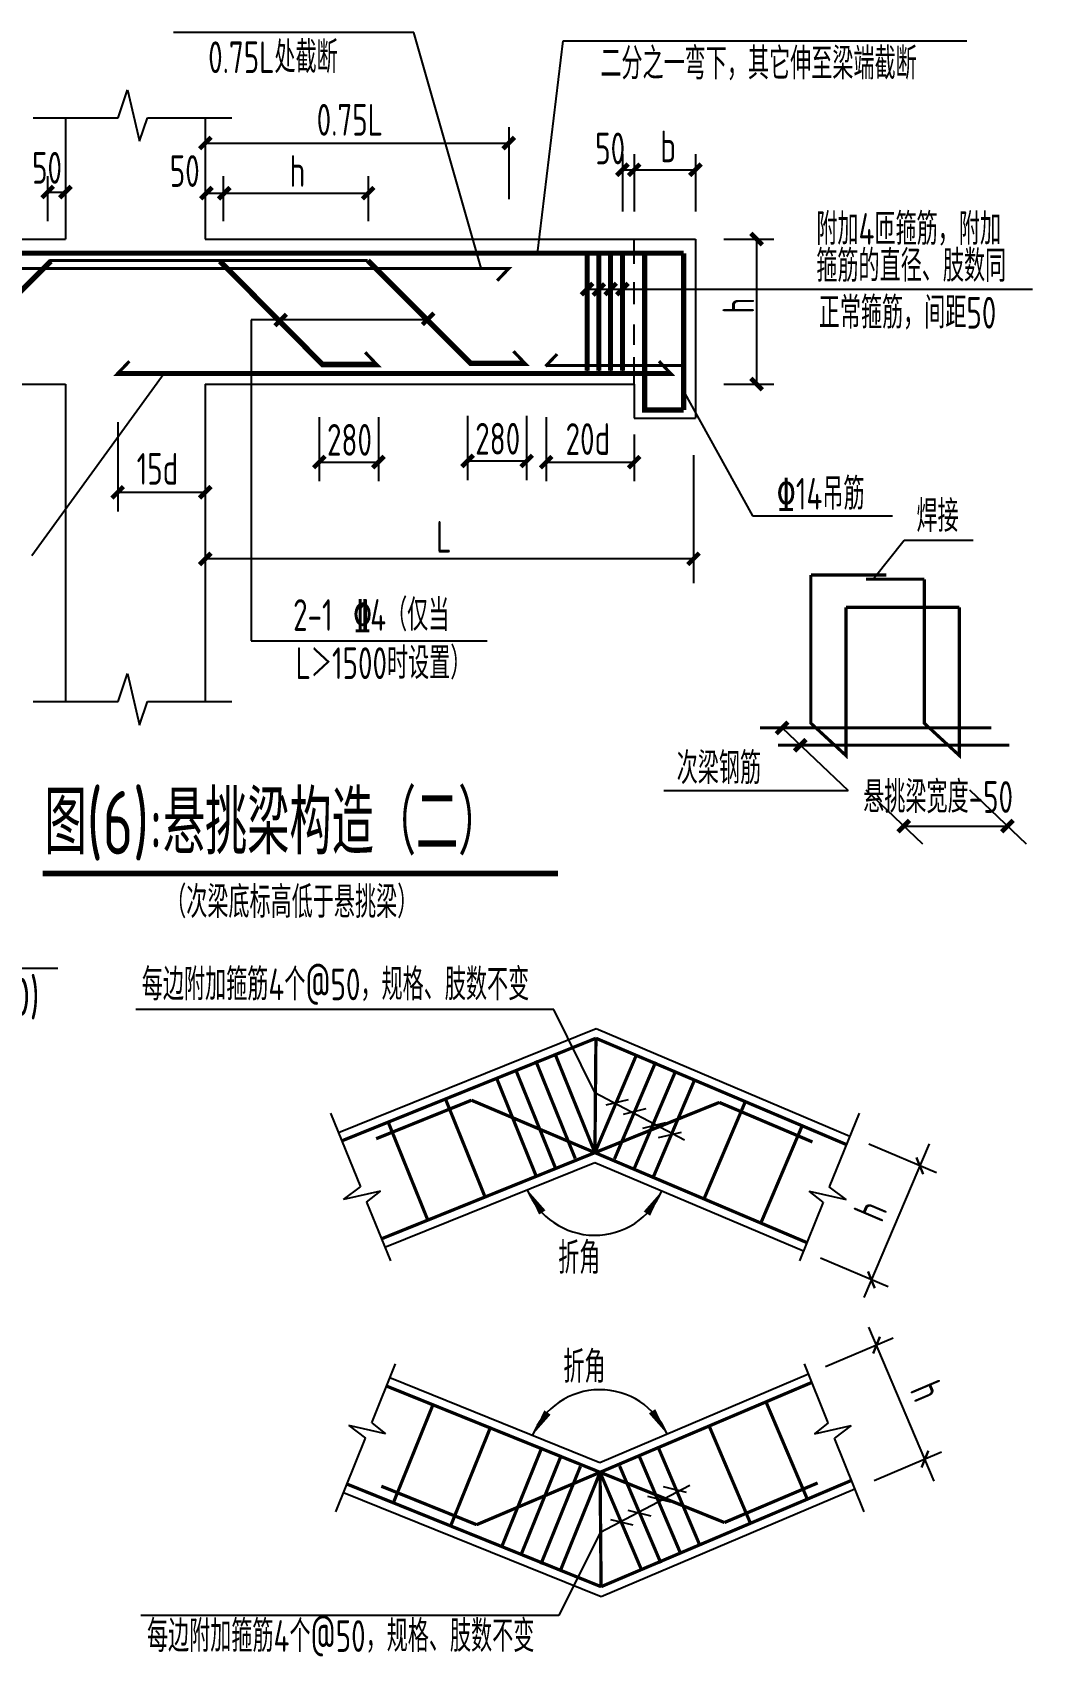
# Model space of a CAD drawing. Header units: millimetres. Extents: x 4533265 to 4958735, y 18976699 to 19555898.
# Drawn here: x 4858541 to 4869575, y 19445211 to 19463137 of the extents above; entities that cross this region are included whole.
import ezdxf

# ---------------------------------------------------------------- set-up
doc = ezdxf.new("R2010")
doc.units = ezdxf.units.MM
doc.header["$LTSCALE"] = 1000
doc.header["$MEASUREMENT"] = 0
doc.linetypes.add('HIDDEN', pattern=[0.375, 0.25, -0.125])
doc.linetypes.add('HIDDENX2', pattern=[19.049999999999997, 12.7, -6.35])
for name, color, linetype in [('NUM', 7, 'Continuous'), ('图形', 2, 'Continuous'), ('沉降观测-室内', 6, 'Continuous'), ('表格', 7, 'Continuous')]:
    doc.layers.add(name, color=color, linetype=linetype)
doc.styles.add('-宋体', font='', dxfattribs={"width": 0.8})
doc.styles.add('TSSD_REIN', font='tssdeng.shx', dxfattribs={"width": 0.7, "bigfont": 'tssdchn.shx'})
doc.styles.get('-宋体').set_extended_font_data('SimSun')
pattern_1 = [(49.99999999999999, (-69297.32293676469, 10383.48492816021), (320.6681783835276, -28.05483045438588), [33.53052903558634, -368.8358193914499]), (355, (-69297.32293676469, 10383.48492816021), (-62.03207493916041, 336.2853357249056), [26.82442322846914, -295.0686555131605]), (100.4513999999995, (-69270.6005894083, 10381.14702767064), (258.6363416122817, 308.2303011114158), [28.49656388705028, -313.4622125931741]), (46.18420000000002, (-69297.32293676469, 10472.89967225492), (477.1354262521579, -73.9992015453437), [50.29579355337889, -553.2537290871668]), (96.63559999999943, (-69257.56165529089, 10466.73304717662), (417.8631331584071, 435.5025007241445), [42.74484717179607, -470.1932437813726]), (351.1842, (-69297.32293676469, 10472.89967225492), (417.8627931968099, 435.502827099085), [40.23663484270372, -442.6029832697409]), (20.99999999999998, (-69252.61556471745, 10450.54598623107), (266.8614565680581, -180.000325383063), [33.53052903558634, -368.8358193914495]), (326.0000000000001, (-69252.61556471745, 10450.54598623107), (108.7798906906658, 324.195528541337), [26.82442322846909, -295.0686555131601]), (71.4514, (-69230.3771195449, 10435.54594490898), (375.6414565867782, 144.194909130602), [28.49656388705058, -313.4622125931782]), (37.49999999999998, (-69297.32293676469, 10383.48492816021), (5.436351757132591, 148.8280937554538), [0, -291.4920657493639, 0, -299.5393927179045, 0, -296.1863398143462]), (7.499999999999998, (-69297.32293676469, 10383.48492816021), (117.6114768477633, 176.3311114299574), [0, -170.7821612212531, 0, -284.7859599422467, 0, -112.8861144198074]), (327.5, (-69397.02037643082, 10383.48492816021), (238.6579826123524, -10.08369042111398), [0, -111.7684301186213, 0, -348.7175019700987, 0, -462.7213006910923]), (317.5, (-69441.72774847783, 10383.48492816021), (260.7272104571637, 44.75430688934183), [0, -145.2989591542076, 0, -231.5841872057832, 0, -328.5991845487466])]

# ---------------------------------------------------------------- blocks, each defined once
blk = doc.blocks.new('_ArchTick')
at = {"color": 0, "linetype": 'ByBlock', "const_width": 0.4}
blk.add_lwpolyline([(-0.5, -0.5), (0.5, 0.5)], dxfattribs=at)
blk = doc.blocks.new('A$C5D690571')
at = {"layer": '沉降观测-室内', "linetype": 'Continuous'}
h = blk.add_hatch(dxfattribs=at)
h.set_pattern_fill('AN33C', color=256, scale=240.7320033324152, style=0)
h.set_pattern_definition([(49.99999999999999, (-74270.63953924435, 15278.54948857974), (172.6674806680533, -15.10644716774624), [18.05490024993112, -198.6039027492422]), (355, (-74270.63953924435, 15278.54948857974), (-33.40188650570175, 181.0767192364876), [14.44392019994492, -158.8831221993941]), (100.4513999999995, (-74256.2505829758, 15277.29061908531), (139.2657224066133, 165.9701621369161), [15.3443036314886, -168.7873452424785]), (46.18420000000002, (-74270.63953924435, 15326.69588924618), (256.9190756742389, -39.84572390903119), [27.08235037489627, -297.9058541238592]), (96.63559999999943, (-74249.2296184504, 15323.37539881957), (225.0032255468346, 234.5013465437702), [23.01645616942868, -253.1809774207386]), (351.1842, (-74270.63953924435, 15326.69588924618), (225.00304249059, 234.5015222841227), [21.66588029991739, -238.3246832990912]), (20.99999999999998, (-74246.56633891072, 15314.65928907949), (143.6946304597236, -96.92325212934156), [18.05490024993109, -198.6039027492421]), (326.0000000000001, (-74246.56633891072, 15314.65928907949), (58.57378729497391, 174.5668230607199), [14.4439201999449, -158.8831221993938]), (71.4514, (-74234.59179151081, 15306.58234375203), (202.2684766236498, 77.6434126087857), [15.34430363148877, -168.7873452424806]), (37.49999999999998, (-74270.63953924435, 15278.54948857974), (2.927266330763697, 80.13820432985973), [0, -156.9572661727345, 0, -161.2904422327179, 0, -159.4849522077248]), (7.499999999999998, (-74270.63953924435, 15278.54948857974), (63.32925676418023, 94.94752153920783), [0, -91.95962527298245, 0, -153.3462861227483, 0, -60.78483084143475]), (327.5, (-74324.32277598744, 15278.54948857974), (128.5081444835743, -5.429679457522899), [0, -60.18300083310382, 0, -187.7709625992838, 0, -249.1576234490496]), (317.5, (-74348.39597632061, 15278.54948857974), (140.3915748615497, 24.09847294041484), [0, -78.23790108303488, 0, -124.6991777261911, 0, -176.9380224493251])])
h.paths.add_polyline_path([(2478.48324212851, 5048.589719773969), (2340.922097367235, 5048.589719773969), (2340.922097367235, 3928.540601658868), (2478.48324212851, 3928.540601658868)])
h.paths.add_polyline_path([(2478.48324212851, 3928.540601658868), (2340.922097367235, 3928.540601658868), (2340.922097367235, 3756.589170707273), (2478.48324212851, 3756.589170707273)])
h.paths.add_polyline_path([(2478.48324212851, 3756.589170707273), (2340.922097367235, 3756.589170707273), (2340.922097367235, 2636.540052592172), (2478.48324212851, 2636.540052592172)])
h = blk.add_hatch(dxfattribs=at)
h.set_pattern_fill('ANSI31', color=256, scale=619.0251514262102, style=0)
h.set_pattern_definition([(45, (-74270.63953924435, 15278.54948857974), (-54.71461028731284, 54.71461028731282), [])])
h.paths.add_polyline_path([(3166.288965934888, 3928.540601658868), (2478.48324212851, 3928.540601658868), (2478.48324212851, 3756.589170707273), (3166.288965934888, 3756.589170707273)], flags=0)
h.paths.add_polyline_path([(3303.850110697094, 4700.415675221011), (2478.48324212851, 4700.415675221011), (2478.48324212851, 3928.540601658868), (3166.288965934888, 3928.540601658868), (3166.288965934888, 3756.589170707273), (2478.48324212851, 3756.589170707273), (2478.48324212851, 2984.714097145014), (3303.850110697094, 2984.714097145014)], flags=16)
h.paths.add_polyline_path([(3747.563699187245, 5048.589719773969), (2478.48324212851, 5048.589719773969), (2478.48324212851, 4700.415675221011), (3303.850110697094, 4700.415675221011), (3303.850110697094, 2984.714097145014), (2478.48324212851, 2984.714097145014), (2478.48324212851, 2636.540052592172), (3747.563699187245, 2636.540052592172)])
h = blk.add_hatch(dxfattribs=at)
h.set_pattern_fill('ANSI31', color=256, scale=619.0251514262102, style=0)
h.set_pattern_definition([(45, (-69297.32293676469, 10383.48492816021), (-54.71461028731284, 54.71461028731282), [])])
h.paths.add_polyline_path([(7941.08626439888, 4264.934124985477), (7812.99988129246, 4529.452744900249), (7733.165367932757, 4409.730502376682), (7451.799844607944, 4409.730502376682), (7451.799844607944, 3792.451136723277), (8277.166713176295, 3792.451136723277), (8277.166713176295, 2966.688625436043), (7451.799844607944, 2966.688625436043), (7451.799844607944, 1967.019425706472), (7901.003109911224, 1967.019425706472), (7980.837623271625, 2086.741668230039), (8108.924006377347, 1822.223048315267), (8161.896638990147, 1967.019425706472), (8709.042741862591, 1967.019425706472), (8720.880301666679, 1978.856985510211), (8720.88030166598, 3309.845874222228), (8635.700214160373, 3428.206099837204), (8841.512186788721, 3518.889658923261), (8720.88030166598, 3573.697017070372), (8720.88030166598, 4409.730502376682), (7994.058897010516, 4409.730502376682)])
h = blk.add_hatch(dxfattribs=at)
h.set_pattern_fill('AR-SAND', color=256, scale=44.70737204744853, style=0)
h.set_pattern_definition([(37.49999999999998, (-69297.32293676469, 10383.48492816021), (-2.816267497524411, 86.14322711113823), [0, -67.95520551212165, 0, -76.00253248066244, 0, -72.64947957710375]), (7.499999999999998, (-69297.32293676469, 10383.48492816021), (79.12206560331194, 126.1707341104688), [0, -36.66004507890774, 0, -61.24909970500442, 0, -23.47137032491045]), (327.5, (-69352.31300438312, 10383.48492816021), (139.2250988218581, 0.2530014119135012), [0, -22.35368602372427, 0, -80.47326968540735, 0, -105.0623243115041]), (317.5, (-69352.31300438312, 10383.48492816021), (134.3960205323467, 39.23856801847), [0, -11.17684301186213, 0, -52.75469901598925, 0, -60.35495226405548])])
h.paths.add_polyline_path([(7451.799844607944, 4409.730502376682), (7314.238699846203, 4409.730502376682), (7314.238699846203, 3517.131025840994), (7451.799844607944, 3517.131025840994)])
h.paths.add_polyline_path([(7444.323627056787, 2980.330098657054, -0.3764019532942927), (7451.799844607944, 2988.854229212739), (7451.799844607944, 3379.569881079718), (7314.238699846203, 3379.569881079718), (7314.238699846203, 1967.019425706472), (7451.799844607944, 1967.019425706472), (7451.799844607944, 2971.805968101369, -0.3764019532942927)])
h = blk.add_hatch(dxfattribs=at)
h.set_pattern_fill('AR-CONC', color=256, scale=44.70737204744853, style=0)
h.set_pattern_definition(pattern_1)
h.paths.add_polyline_path([(6268.773999660043, 3950.448631839245), (6103.700625946512, 3950.448631839245), (6103.700625946512, 4136.156177267316), (5414.250357550569, 4136.156177267316), (5414.250357550569, 3723.47274298314), (5718.529420614475, 3723.47274298314), (5856.090565376217, 3585.911598221865), (5856.090565376217, 2282.020843827398), (7087.995935656596, 2282.020843827398), (7131.953887450974, 2691.764157273108), (6601.703515852802, 2691.764157273108, -0.9772497378288105), (6584.512925027404, 2691.764157273108), (6268.773999660043, 2691.764157273108)])
h = blk.add_hatch(dxfattribs=at)
h.set_pattern_fill('AN33C', color=256, scale=447.0737204744853, style=0)
h.set_pattern_definition([(49.99999999999999, (-61386.37734504207, 10395.18143432389), (320.6681783835276, -28.05483045438589), [33.53052903558634, -368.8358193914499]), (355, (-61386.37734504207, 10395.18143432389), (-62.0320749391604, 336.2853357249056), [26.82442322846914, -295.0686555131605]), (100.4513999999995, (-61359.65499768546, 10392.84353383444), (258.6363416122819, 308.2303011114158), [28.49656388705028, -313.4622125931741]), (46.18420000000002, (-61386.37734504207, 10484.59617841872), (477.1354262521577, -73.99920154534365), [50.29579355337889, -553.2537290871668]), (96.63559999999943, (-61346.61606356781, 10478.42955334065), (417.8631331584071, 435.5025007241445), [42.74484717179607, -470.1932437813724]), (351.1842, (-61386.37734504207, 10484.59617841872), (417.8627931968099, 435.502827099085), [40.23663484270372, -442.6029832697409]), (20.99999999999998, (-61341.66997299506, 10462.2424923951), (266.8614565680581, -180.0003253830628), [33.53052903558634, -368.8358193914495]), (326.0000000000001, (-61341.66997299506, 10462.2424923951), (108.7798906906658, 324.195528541337), [26.82442322846909, -295.0686555131601]), (71.4514, (-61319.43152782274, 10447.24245107267), (375.6414565867782, 144.194909130602), [28.49656388705058, -313.4622125931782]), (37.49999999999998, (-61386.37734504207, 10395.18143432389), (5.436351757132575, 148.8280937554538), [0, -291.4920657493641, 0, -299.5393927179045, 0, -296.1863398143462]), (7.499999999999998, (-61386.37734504207, 10395.18143432389), (117.6114768477633, 176.3311114299574), [0, -170.7821612212531, 0, -284.7859599422467, 0, -112.8861144198074]), (327.5, (-61486.07478470751, 10395.18143432389), (238.6579826123524, -10.08369042111396), [0, -111.7684301186213, 0, -348.7175019700987, 0, -462.7213006910923]), (317.5, (-61530.78215675522, 10395.18143432389), (260.7272104571637, 44.75430688934184), [0, -145.2989591542076, 0, -231.5841872057832, 0, -328.5991845487466])])
h.paths.add_polyline_path([(8277.166713176295, 2966.688625436043), (8277.166713176295, 3792.451136723277), (7451.799844607944, 3792.451136723277), (7451.799844607944, 3517.131025840994), (7957.438079467742, 3517.131025840994), (8091.310706387274, 3654.134119348368), (8139.605568415252, 3605.144032967044), (7986.394660286838, 3448.350453460356), (8139.605568415252, 3291.556873953668), (8091.310706387274, 3242.566787572112), (7938.311888146447, 3399.14331769885), (7919.185696825152, 3379.569881079718), (7451.799844607944, 3379.569881079718), (7451.799844607944, 2966.688625436043)])
h = blk.add_hatch(dxfattribs=at)
h.set_pattern_fill('AR-CONC', color=256, scale=44.70737204744853, style=0)
h.set_pattern_definition(pattern_1)
h.paths.add_polyline_path([(7314.238699846203, 2691.764157273108), (7131.953887450974, 2691.764157273108), (7087.995935656596, 2282.020843827398), (7314.238699846203, 2282.020843827398)])
at = {"layer": 'NUM', "const_width": 69.98430238165449, "elevation": -8.041593942840317}
blk.add_lwpolyline([(2223.51868395973, -73.19898277614263), (5709.2613967699, -73.19898277614263)], dxfattribs=at)
at = {"layer": '沉降观测-室内', "linetype": 'Continuous'}
for p, q in [((7004.726124133449, 5622.475834167213), (7004.726124133449, 4964.0889896187)), ((7451.799844607944, 5622.475834167213), (7451.799844607944, 4788.186742329039)), ((8277.166713176295, 5622.475834167213), (8277.166713176295, 4785.196553935297)), ((7004.726124133449, 5523.419883724069), (8277.166713176295, 5523.419883724069)), ((2340.922097367235, 5048.589719774551), (2340.922097367235, 2636.540052592522)), ((6378.240024239989, 4973.526547152782), (4985.873888120055, 4973.526547152782)), ((6434.172352831811, 4037.393895939458), (6378.240024239989, 4973.526547152782)), ((7838.631986101856, 3622.759426503093), (8658.193785122596, 5028.174097320298)), ((8139.60556841502, 5075.018779398524), (8141.270721121226, 4788.777943175286)), ((8139.60556841502, 5027.033967667259), (8277.166713176295, 5027.033967667259)), ((10751.08483083243, 5028.174097320298), (8658.193785122596, 5028.174097320298)), ((1747.138127703918, 4912.06811517966), (1138.912064212142, 4912.06811517966)), ((1747.138127703918, 4562.079731697217), (1747.138127703918, 4912.06811517966)), ((6103.700625946512, 4788.186742329039), (7461.458252615761, 4788.186742329039)), ((6117.456740422407, 4877.835202170303), (6117.456740422407, 4513.150832963292)), ((7447.702138139633, 4877.835202170769), (7447.702138139633, 4513.150832963292)), ((241.5513020819053, 4495.980323800119), (974.1173295057379, 4495.980323800119)), ((322.5664677727036, 3175.393334090593), (322.5664677727036, 4509.73643827613)), ((759.8914660993032, 3175.393334090593), (759.8914660993032, 4509.73643827613)), ((1144.140137942741, 4509.73643827613), (1144.140137942741, 3175.393334090593)), ((1144.140137942741, 4509.73643827613), (1639.360259083565, 4509.73643827613)), ((1845.701976226177, 4509.73643827613), (2340.922097367235, 4509.73643827613)), ((7733.165367932757, 4409.730502377264), (7812.999881292228, 4529.452744900598)), ((7812.999881292228, 4529.452744900598), (7941.086264398415, 4264.934124985826)), ((693.5232092118822, 4358.419179038843), (974.2462707599625, 4358.419179038843)), ((1179.339705793653, 4479.918229221134), (1179.339705793653, 3210.565558318165)), ((1179.339705793653, 4479.918229221134), (2305.72252951609, 4479.918229221134)), ((2305.72252951609, 4479.918229221134), (2305.72252951609, 3210.565558318165)), ((6944.229791880585, 4373.227506327676), (6634.656805114821, 4373.227506327676)), ((7082.818653203314, 3701.443655992392), (6944.229791880585, 4373.227506327676)), ((7151.811834737426, 4409.730502377264), (7733.165367932757, 4409.730502377264)), ((7314.238699846203, 4409.730502377264), (7314.238699846203, 3517.131025841576)), ((7941.086264398415, 4264.934124985826), (7994.058897010516, 4409.730502377264)), ((7994.058897010516, 4409.730502377264), (8720.880301666679, 4409.730502377264)), ((8720.880301666679, 4409.730502377264), (8720.880301666679, 3573.69701707107)), ((5111.409093912458, 4235.975754798623), (6028.002628697548, 4235.975754798623)), ((5821.396670597373, 4235.975754798623), (5924.699649647344, 4132.672775748419)), ((6028.002628697548, 4235.975754798623), (5924.699649647344, 4132.672775748419)), ((4663.087721622549, 4136.156177267665), (5049.857026158599, 4136.156177267665)), ((4783.851511207642, 4136.156177267665), (4783.851511207642, 2691.764157273108)), ((5402.231242773822, 4136.156177267665), (6103.700625946512, 4136.156177267665)), ((6103.700625946512, 4136.156177267665), (6103.700625946512, 3950.448631839594)), ((6136.292696038261, 4136.156177267665), (7284.842667572666, 4136.156177267665)), ((6136.292696038261, 4136.156177267665), (6136.292696038261, 3964.204746315838)), ((7284.842667572666, 4136.156177267665), (7284.842667572666, 3964.204746315838)), ((6103.700625946512, 3950.448631839594), (6268.773999660043, 3950.448631839594)), ((6136.292696038261, 3964.204746315838), (7284.842667572666, 3964.204746315838)), ((6268.773999660043, 3950.448631839594), (6268.77399965981, 2691.764157273225)), ((6567.366175532341, 3792.253315364011), (7014.909879527055, 3792.253315364011)), ((6665.282206462696, 3792.253315364011), (6665.282206462696, 2691.764157273225)), ((7451.799844607944, 3792.451136723626), (8277.166713176295, 3792.451136723626)), ((8277.166713176295, 3792.451136723626), (8277.166713176295, 2966.688625436509)), ((5402.231242773822, 3723.472742983373), (5718.529420614475, 3723.472742983373)), ((5718.529420614475, 3723.472742983373), (5856.090565376217, 3585.911598222097)), ((5856.090565376217, 3585.911598222097), (5856.090565376217, 2282.020843827748)), ((7010.486395973945, 3692.098585856729), (7010.486395973945, 3517.131025841576)), ((7151.934680817183, 3725.410203466658), (7151.934680817183, 3585.911598222097)), ((7919.185696825152, 3379.569881079951), (8139.60556841502, 3605.14403296751)), ((7957.438079467742, 3517.131025841576), (8091.310706387274, 3654.134119348717)), ((8139.60556841502, 3605.14403296751), (8091.310706387274, 3654.134119348717)), ((7213.373476679437, 3450.696976208943), (6602.048155328957, 1399.561784933787)), ((7248.031331429025, 3517.131025841576), (7957.438079467742, 3517.131025841576)), ((7986.394660286605, 3448.350453460705), (8139.60556841502, 3291.556873953901)), ((8841.512186788721, 3518.889658923494), (8635.700214160373, 3428.206099837553)), ((8720.880301666679, 3573.69701707107), (8841.512186788721, 3518.889658923494)), ((693.5232092118822, 3326.710593328346), (974.2462707599625, 3326.710593328346)), ((6567.366175532341, 3379.569881079951), (7014.909879527055, 3379.569881079951)), ((7148.047540735453, 3379.569881080184), (7919.185696825152, 3379.569881079951)), ((7314.238699846203, 3379.569881080184), (7314.238699846203, 1967.019425706938)), ((7938.311888146447, 3399.143317699549), (8091.310706387274, 3242.566787572694)), ((8139.60556841502, 3291.556873953901), (8091.310706387274, 3242.566787572694)), ((8635.700214160373, 3428.206099837553), (8720.880301666679, 3309.845874222694)), ((8720.880301666679, 3309.845874222694), (8720.880301666679, 1967.019425706938)), ((241.5513020819053, 3189.14944856707), (974.1173295057379, 3189.14944856707)), ((1144.140137942741, 3175.393334090593), (2340.922097367235, 3175.393334090593)), ((1179.339705793653, 3210.565558318165), (2305.72252951609, 3210.565558318165)), ((7451.799844607944, 2966.688625436509), (8277.166713176295, 2966.688625436509)), ((4663.087721622549, 2691.764157273108), (5436.626330694649, 2691.764157273108)), ((6268.77399965981, 2691.764157273225), (7314.238699846203, 2691.764157273108)), ((1157.896252418635, 2429.011248110095), (1157.896252418635, 1347.919161408907)), ((1295.457397180377, 2429.011248110095), (1295.457397180377, 1942.06700560695)), ((2459.868104886264, 2429.011248110095), (2459.868104886264, 1347.919161408907)), ((3022.01341225463, 2339.406323818956), (3022.01341225463, 1917.292567918892)), ((3159.574557015672, 2339.406323818956), (3159.574557015672, 1917.292567918892)), ((5856.090565376217, 2282.020843827748), (7314.238699846203, 2282.020843827748)), ((1144.140137942741, 2014.270092919585), (3159.574557015672, 2014.270092919585)), ((7172.567532668123, 1967.019425706938), (7901.003109911224, 1967.019425706938)), ((7901.003109911224, 1967.019425706938), (7980.837623271625, 2086.741668230738)), ((7980.837623271625, 2086.741668230738), (8108.924006377347, 1822.223048315616)), ((8108.924006377347, 1822.223048315616), (8161.896638989449, 1967.019425706938)), ((8161.896638989449, 1967.019425706938), (8720.880301666679, 1967.019425706938)), ((8709.042741863057, 1967.019425706938), (8720.880301666679, 1978.85698551056)), ((1144.140137942741, 1418.777675599791), (2459.868104886264, 1418.777675599791)), ((6602.048155328957, 1399.561784933787), (4256.44037970202, 1399.561784933787))]:
    blk.add_line(p, q, dxfattribs=at)
at = {"layer": '沉降观测-室内', "linetype": 'HIDDEN', "ltscale": 2.5}
for p, q in [((2478.483242128277, 4700.41567522171), (3303.850110696629, 4700.41567522171)), ((3303.850110696629, 4700.41567522171), (3303.850110696629, 2984.714097145363)), ((2117.385237129405, 3928.540601659566), (2340.922097367235, 3928.540601659566)), ((2340.922097367235, 3928.540601659566), (3166.288965934888, 3928.540601659566)), ((3166.288965934888, 3928.540601659566), (3166.288965934888, 3756.58917070739)), ((2117.385237129405, 3756.589170707855), (2340.922097367235, 3756.58917070739)), ((2340.922097367235, 3756.58917070739), (3166.288965934888, 3756.58917070739)), ((2478.483242128277, 2984.714097145363), (3303.850110696629, 2984.714097145363))]:
    blk.add_line(p, q, dxfattribs=at)
at = {"layer": '沉降观测-室内', "linetype": 'HIDDENX2'}
for p, q in [((1398.62825575145, 4358.419179038494), (2327.165982890641, 4358.419179038843)), ((1295.457397180377, 4255.248320467537), (1295.457397180377, 3429.881451899186)), ((1398.62825575145, 3326.710593328346), (2327.165982890641, 3326.710593328346))]:
    blk.add_line(p, q, dxfattribs=at)
at = {"layer": '沉降观测-室内', "linetype": 'Continuous'}
for points, const_width in [([(6982.385881932918, 5499.964002763852), (7026.296307119541, 5546.067249848275)], 12.03660016662076), ([(7429.459602406947, 5499.964002763852), (7473.370027594268, 5546.067249848275)], 12.03660016662076), ([(8254.826470974833, 5499.964002763852), (8298.736896162387, 5546.067249848275)], 12.03660016662076), ([(2478.48324212851, 5048.589719774551), (2478.48324212851, 3928.540601659333)], 13.75611447613801), ([(8117.815380518558, 5003.578086707043), (8161.725805704948, 5049.681333791232)], 12.03660016662076), ([(8254.826470974833, 5003.578086707043), (8298.736896162387, 5049.681333791232)], 12.03660016662076), ([(6095.116498222109, 4764.730861369055), (6139.026923408732, 4810.834108453244)], 12.03660016662076), ([(7425.361895939335, 4764.730861369055), (7469.272321126191, 4810.834108453244)], 12.03660016662076), ([(300.2262255717069, 4472.524442839669), (344.1366507583298, 4518.627689924208)], 12.03660016662076), ([(737.5512238987722, 4472.524442839669), (781.461649085395, 4518.627689924208)], 12.03660016662076), ([(737.5512238987722, 4334.963298078394), (781.461649085395, 4381.066545162816)], 12.03660016662076), ([(7451.799844607944, 4409.730502377264), (7451.799844607944, 3517.13102584146)], 13.75611447613801), ([(4761.511269007344, 4112.700296307448), (4805.4216941942, 4158.80354339187)], 12.03660016662076), ([(2478.48324212851, 3928.540601659333), (2478.48324212851, 2636.540052592522)], 13.75611447613801), ([(6642.941964261699, 3768.797434404027), (6686.852389448555, 3814.900681488332)], 12.03660016662076), ([(737.5512238987722, 3303.254712368129), (781.461649085395, 3349.357959452318)], 12.03660016662076), ([(6642.941964261699, 3356.114000120084), (6686.852389448555, 3402.217247204157)], 12.03660016662076), ([(7451.799844607944, 3379.569881080184), (7451.799844607944, 1967.019425706938)], 13.75611447613801), ([(300.2262255717069, 3165.693567606737), (344.1366507583298, 3211.796814691159)], 12.03660016662076), ([(737.5512238987722, 3165.693567606737), (781.461649085395, 3211.796814691159)], 12.03660016662076), ([(4761.511269007344, 2668.308276312775), (4805.4216941942, 2714.411523397313)], 12.03660016662076), ([(6642.941964261699, 2668.308276312775), (6686.852389448555, 2714.411523397313)], 12.03660016662076), ([(1135.556010218803, 1990.814211959485), (1179.466435405193, 2036.917459043558)], 12.03660016662076), ([(1273.117154980078, 1990.814211959485), (1317.027580166236, 2036.917459043558)], 12.03660016662076), ([(2437.527862686198, 1990.814211959485), (2481.438287872355, 2036.917459043558)], 12.03660016662076), ([(2999.673170054331, 1990.814211959485), (3043.583595240954, 2036.917459043558)], 12.03660016662076), ([(3137.234314815374, 1990.814211959485), (3181.14474000223, 2036.917459043558)], 12.03660016662076), ([(1135.556010218803, 1395.321794639458), (1179.466435405193, 1441.425041723996)], 12.03660016662076), ([(2437.527862686198, 1395.321794639458), (2481.438287872355, 1441.425041723996)], 12.03660016662076)]:
    blk.add_lwpolyline(points, dxfattribs=dict(at, const_width=const_width))
at = {"layer": '沉降观测-室内', "linetype": 'Continuous', "const_width": 17.19514309517251}
blk.add_lwpolyline([(7444.323627056787, 2980.330098657403, 1), (7461.518770152004, 2980.330098657403, 1)], format="xyb", close=True, dxfattribs=at)
at = {"layer": '沉降观测-室内', "linetype": 'HIDDENX2'}
blk.add_circle((2117.385237129405, 3842.564886183711), 85.97571547586256, dxfattribs=at)
at = {"layer": '沉降观测-室内', "linetype": 'Continuous'}
for centre, radius, start, end in [((1742.531117654638, 4509.73643827613), 103.170858571035, 0, 180), ((7078.880124085816, 3717.612121305312), 74.04837471556193, 2.543141071118868, 204.4978473232418), ((7244.554814929375, 3613.79473299603), 96.72620352215121, 196.7543326290566, 272.0597586483863), ((7148.047540735453, 3517.131025841576), 137.5611447613801, 180, 270)]:
    blk.add_arc(centre, radius, start, end, dxfattribs=at)
at = {"layer": '沉降观测-室内', "linetype": 'HIDDENX2'}
for centre, start, end in [((1398.62825575145, 4255.248320467537), 90, 180), ((1398.62825575145, 3429.881451899186), 180, 270)]:
    blk.add_arc(centre, 103.170858571035, start, end, dxfattribs=at)
at = {"layer": '沉降观测-室内', "color": 0, "linetype": 'ByBlock'}
blk.add_point((7383.019272227306, 3757.863029173925), dxfattribs=at)
at = {"layer": 'NUM', "linetype": 'Continuous', "style": 'TSSD_REIN', "width": 0.8}
blk.add_text('图(7):沉降观测点', height=466.5620158776968, dxfattribs=at).set_placement((2360.455651041586, 66.55261642648841, -8.041593942840317))
at = {"layer": '沉降观测-室内', "linetype": 'Continuous', "style": 'TSSD_REIN', "width": 0.699999988079071}
for s, p in [('20', (679.22477990482, 4577.982980908593)), ('150', (679.22477990482, 3662.958009191556)), ('190', (278.6560027953237, 3625.031935516512)), ('200', (4774.52217044658, 3101.642636583187)), ('20', (679.22477990482, 2956.931424722308))]:
    blk.add_text(s, height=315, rotation=90, dxfattribs=at).set_placement(p)
for s, p in [('20', (818.6451566896867, 2105.532401315868)), ('150', (1516.292430896079, 2105.532401315868)), ('100', (2346.994769606739, 2123.18080562586)), ('20', (2999.262465843, 2123.18080562586)), ('170', (1537.405289161252, 1543.775536055211))]:
    blk.add_text(s, height=315, dxfattribs=at).set_placement(p)
at = {"layer": '表格', "linetype": 'Continuous', "style": 'TSSD_REIN', "width": 0.699999988079071}
for s, height, p in [('60', 349.9215119082725, (7165.465132989921, 5597.847794597968)), ('120', 349.9215119082725, (7763.870605394477, 5597.847794597968)), ('启盖槽', 349.9215119082725, (1195.337847155053, 4995.086886299541)), ('25厚混凝土盖板', 349.9215119082725, (4558.256318613887, 5024.715967396274)), ('20', 349.9215119082725, (8085.125482095173, 5068.975183905102)), ('C15混凝土块', 349.9215119082725, (9036.023745884188, 5099.636763553834)), ('170', 349.9215119082725, (6634.095708576497, 4830.365924570477)), ('(120X120X240)', 349.9215119082725, (8616.88452183595, 4593.505954047665)), ('室内地坪标高', 349.9215119082725, (4520.116861673538, 4278.971420524758)), ('磨圆', 233.2810079388484, (6646.980072106468, 4439.193410833366)), ('\x8420钢筋端部磨圆', 349.9215119082725, (4368.570299748797, 1467.303143102094))]:
    blk.add_text(s, height=height, dxfattribs=at).set_placement(p)
for s, p in [('60', (6667.50755824917, 3436.040528518031, -8.041593942840317)), ('200', (6647.250732225599, 2767.602614060859, -8.041593942840317))]:
    blk.add_text(s, height=300, rotation=90, dxfattribs=at).set_placement(p)
at = {"layer": '表格', "linetype": 'Continuous', "style": '-宋体'}
blk.add_text('（室内）', height=268.2731591296756, dxfattribs=at).set_placement((4736.085237791296, 1045.246022871812))

msp = doc.modelspace()

# ---------------------------------------------------------------- linework, layer by layer
at = {"layer": '图形', "color": 3, "linetype": 'Continuous'}
for p, q in [((4862747.463888917, 19463136.87124918), (4860098.789162148, 19463136.87124918)), ((4863491.028637264, 19460536.693812), (4862747.463888917, 19463136.87124918)), ((4864112.854942877, 19460696.85128427), (4864397.172417033, 19463044.66204137)), ((4864397.172417033, 19463044.66204137), (4868849.076797266, 19463044.66204137)), ((4859486.303393748, 19462196.33175389), (4859588.926133182, 19462504.58634534)), ((4859588.926133182, 19462504.58634534), (4859723.491951425, 19461937.25708185)), ((4858547.964102883, 19462196.33175389), (4859486.303393748, 19462196.33175389)), ((4858904.511305217, 19462196.33175389), (4858904.511305217, 19460856.13844213)), ((4859723.491951425, 19461937.25708185), (4859809.741771493, 19462196.33175389)), ((4859809.741771493, 19462196.33175389), (4860739.209205929, 19462196.33175389)), ((4860447.769453038, 19462196.33175389), (4860447.769453038, 19460856.13844213)), ((4863796.981859598, 19462090.64973666), (4863796.981859598, 19461296.70936495)), ((4860447.769453038, 19461916.27212357), (4863796.981859598, 19461916.27212357)), ((4865050.418406371, 19461795.29729449), (4865050.418406371, 19461162.43857837)), ((4865180.418406371, 19461795.29729449), (4865180.418406371, 19461162.43857837)), ((4865855.874496985, 19461795.29729449), (4865855.874496985, 19461162.43857837)), ((4858707.946844455, 19461550.44153803), (4858707.946844455, 19461053.88257136)), ((4858905.306254704, 19461550.44153803), (4858905.306254704, 19461053.88257136)), ((4860645.128863286, 19461550.44153803), (4860645.128863286, 19461053.88257136)), ((4862245.128863286, 19461550.44153803), (4862245.128863286, 19461053.88257136)), ((4865050.418406371, 19461620.9196814), (4865855.874496985, 19461620.9196814)), ((4858707.946844455, 19461376.06392494), (4858905.306254704, 19461376.06392494)), ((4860460.170249034, 19461363.67297187), (4862245.128863286, 19461363.67297187)), ((4855134.796254266, 19460856.13844213), (4858904.511305217, 19460856.13844213)), ((4860447.769453038, 19460856.13844213), (4865855.874496985, 19460856.13844213)), ((4865176.52550311, 19460856.51463646), (4865176.52550311, 19460584.34784567)), ((4865855.874496985, 19460856.13844213), (4865855.874496985, 19459256.13844213)), ((4866168.466950413, 19460856.13844213), (4866722.870737109, 19460856.13844213)), ((4866531.073624466, 19460856.13844213), (4866531.073624466, 19459256.13844213)), ((4864660.418406371, 19460700.46651246), (4864660.418406371, 19459403.16932309)), ((4864790.418406371, 19460700.46651246), (4864790.418406371, 19459403.16932309)), ((4864920.418406371, 19460700.46651246), (4864920.418406371, 19459403.16932309)), ((4865050.418406371, 19460700.46651246), (4865050.418406371, 19459403.16932309)), ((4865176.52550311, 19460382.26132125), (4865176.52550311, 19460139.75731879)), ((4864660.418406371, 19460304.5215666), (4869575.342497218, 19460304.5215666)), ((4860954.228466321, 19459963.47189909), (4860954.228466321, 19456423.08449606)), ((4862897.811268974, 19459963.47189909), (4860954.228466321, 19459963.47189909)), ((4865176.52550311, 19459915.21670404), (4865176.52550311, 19459690.67594499)), ((4865176.52550311, 19459551.46084465), (4865176.52550311, 19459256.51463646)), ((4859993.533236917, 19459374.44332831), (4858534.680936869, 19457359.98888848)), ((4855134.796254266, 19459256.13844213), (4858904.511305217, 19459256.13844213)), ((4858904.511305217, 19459256.13844213), (4858904.511305217, 19455751.59167297)), ((4860447.769453038, 19459256.13844213), (4860447.769453038, 19455751.59167297)), ((4860447.769453038, 19459256.13844213), (4865180.418406371, 19459256.13844213)), ((4865180.418406371, 19459256.13844213), (4865180.418406371, 19458880.42888531)), ((4865722.579925288, 19459184.58856435), (4866487.363616992, 19457801.99214587)), ((4865855.874496985, 19459256.13844213), (4865855.874496985, 19458880.42888531)), ((4866168.466950413, 19459256.13844213), (4866722.870737109, 19459256.13844213)), ((4859481.220133174, 19458835.90514558), (4859481.220133174, 19457851.30498658)), ((4861705.720414225, 19458892.01228822), (4861705.720414225, 19458184.40856597)), ((4862358.338880491, 19458892.01228822), (4862358.338880491, 19458184.40856597)), ((4863341.131422359, 19458904.41308422), (4863341.131422359, 19458196.80936197)), ((4863993.749888618, 19458904.41308422), (4863993.749888618, 19458196.80936197)), ((4864209.525850106, 19458892.01228822), (4864209.525850106, 19458184.40856597)), ((4864209.525850106, 19458855.10984317), (4864209.525850106, 19458184.40856597)), ((4865180.418406371, 19458880.42888531), (4865855.874496985, 19458880.42888531)), ((4865180.418406371, 19458701.18124779), (4865180.418406371, 19458184.40856597)), ((4863341.131422359, 19458407.47268866), (4863993.749888618, 19458407.47268866)), ((4865834.24453171, 19458470.90424673), (4865834.24453171, 19457057.67963212)), ((4861705.720414225, 19458395.07189266), (4862358.338880491, 19458395.07189266)), ((4864209.525850106, 19458395.07189266), (4865180.418406371, 19458395.07189266)), ((4859481.220133174, 19458061.96831327), (4860447.769453038, 19458061.96831327)), ((4866487.363616992, 19457801.99214587), (4868030.473817665, 19457801.99214587)), ((4867826.761792947, 19457116.22762796), (4868158.054222498, 19457533.94533043)), ((4868158.054222498, 19457533.94533043), (4868919.794044767, 19457533.94533043)), ((4865834.24453171, 19457327.0352617), (4860447.769453038, 19457327.0352617)), ((4860954.228466321, 19456423.08449606), (4863557.586026777, 19456423.08449606)), ((4859486.303393748, 19455751.59167297), (4859588.926133182, 19456059.84626442)), ((4859588.926133182, 19456059.84626442), (4859723.491951425, 19455492.51700093)), ((4858547.964102883, 19455751.59167297), (4859486.303393748, 19455751.59167297)), ((4859723.491951425, 19455492.51700093), (4859809.741771493, 19455751.59167297)), ((4859809.741771493, 19455751.59167297), (4860739.209205929, 19455751.59167297)), ((4866811.918941367, 19455461.25170946), (4867540.113573756, 19454769.46810484)), ((4865506.940609295, 19454769.46810484), (4867540.113573756, 19454769.46810484)), ((4867735.707157064, 19454776.46017345), (4868361.112742525, 19454182.32598045)), ((4868879.382802311, 19454776.46017345), (4869504.788387764, 19454182.32598045)), ((4868155.450063352, 19454377.70515961), (4869299.125708591, 19454377.70515961)), ((4864292.666002665, 19452352.46254564), (4859681.031545099, 19452352.46254564)), ((4864746.371603969, 19451438.15509028), (4864292.666002665, 19452352.46254564)), ((4861916.804105554, 19450996.06167312), (4864759.277346123, 19452144.24560237)), ((4864759.277346123, 19452144.24560237), (4867559.297660131, 19450955.45781941)), ((4864746.038832519, 19451438.33080422), (4865735.710824776, 19450915.75242959)), ((4865113.528320502, 19451356.95824668), (4864865.915708277, 19451295.92102513)), ((4865310.11686803, 19451256.96346686), (4865057.101363305, 19451194.59441676)), ((4861830.553044368, 19451209.58698658), (4862159.431852017, 19450395.4062736)), ((4865526.869393405, 19451102.62937708), (4865273.853888679, 19451040.26032698)), ((4867661.950174686, 19451209.58698658), (4867333.071367029, 19450395.4062736)), ((4865699.088260341, 19450997.08074293), (4865446.072755609, 19450934.71169284)), ((4868434.565825243, 19450869.94253062), (4867714.035434071, 19449172.47930394)), ((4868515.796167407, 19450549.44829133), (4867770.124650467, 19450865.96707143)), ((4862428.870464165, 19449728.37721539), (4864746.251609523, 19450664.45631407)), ((4864746.251609523, 19450664.45631407), (4867047.151942793, 19449687.57689919)), ((4861974.443511281, 19450256.59682291), (4862159.431852017, 19450395.4062736)), ((4862380.339085627, 19450348.49734499), (4861974.443511281, 19450256.59682291)), ((4862226.984629292, 19450228.17090581), (4862380.339085627, 19450348.49734499)), ((4867112.164133426, 19450348.49734499), (4867518.059707772, 19450256.59682291)), ((4867265.518589769, 19450228.17090581), (4867112.164133426, 19450348.49734499)), ((4867518.059707772, 19450256.59682291), (4867333.071367029, 19450395.4062736)), ((4862226.984629292, 19450228.17090581), (4862489.851878989, 19449577.41007902)), ((4867265.518589769, 19450228.17090581), (4867002.651340064, 19449577.41007902)), ((4867981.493485492, 19449290.97442029), (4867235.917053122, 19449607.45283938)), ((4868038.33217806, 19448726.90450439), (4867292.755745698, 19448410.42608529)), ((4868491.404517818, 19447147.93639405), (4867770.874126647, 19448845.39962074)), ((4862283.823321853, 19447789.70801887), (4862546.690571558, 19448440.46884565)), ((4867322.357282329, 19447789.70801887), (4867059.490032632, 19448440.46884565)), ((4862485.709156726, 19448289.50170929), (4864803.090302099, 19447353.42261061)), ((4864803.090302099, 19447353.42261061), (4867103.990635362, 19448330.30202549)), ((4862031.282203842, 19447761.28210177), (4862216.270544592, 19447622.47265108)), ((4862437.177778188, 19447669.38157969), (4862031.282203842, 19447761.28210177)), ((4862283.823321853, 19447789.70801887), (4862437.177778188, 19447669.38157969)), ((4867322.357282329, 19447789.70801887), (4867169.002825994, 19447669.38157969)), ((4867169.002825994, 19447669.38157969), (4867574.89840034, 19447761.28210177)), ((4867574.89840034, 19447761.28210177), (4867389.910059597, 19447622.47265108)), ((4861887.391736928, 19446808.2919381), (4862216.270544592, 19447622.47265108)), ((4867718.788867254, 19446808.2919381), (4867389.910059597, 19447622.47265108)), ((4868572.634859975, 19447468.43063335), (4867826.963343043, 19447151.91185325)), ((4861973.642798122, 19447021.81725156), (4864816.116038691, 19445873.6333223)), ((4864802.87752508, 19446579.54812045), (4865792.549517345, 19447102.12649509)), ((4864816.116038691, 19445873.6333223), (4867616.136352699, 19447062.42110527)), ((4865583.708085973, 19446915.2495476), (4865330.692581248, 19446977.6185977)), ((4865755.926952902, 19447020.79818175), (4865502.911448184, 19447083.16723184)), ((4865366.955560599, 19446760.91545782), (4865113.940055873, 19446823.28450792)), ((4864803.210296545, 19446579.7238344), (4864349.50469524, 19445665.41637904)), ((4865170.367013071, 19446660.920678), (4864922.754400838, 19446721.95789955)), ((4864349.50469524, 19445665.41637904), (4859737.870237667, 19445665.41637904))]:
    msp.add_line(p, q, dxfattribs=at)
at = {"layer": '图形', "linetype": 'Continuous'}
for p, q in [((4867129.587908212, 19455512.88921725), (4867516.660735909, 19455156.04712748)), ((4868381.137071911, 19455512.88921725), (4868768.209899608, 19455156.04712748))]:
    msp.add_line(p, q, dxfattribs=at)
at = {"layer": '图形', "color": 3, "linetype": 'Continuous'}
for points, const_width in [([(4865726.241548713, 19460700.46651246), (4865726.241548713, 19458968.75535469)], 60), ([(4855134.796254266, 19460700.46651246), (4865726.241548713, 19460700.46651246)], 55.00000000000001), ([(4858728.503082711, 19460619.35158453), (4860628.42716549, 19460619.35158453)], 35), ([(4859831.302093025, 19460619.35158453), (4862241.053676192, 19460619.35158453)], 35), ([(4864660.418406371, 19460700.46651246), (4864660.418406371, 19459403.16932309)], 55.00000000000001), ([(4864790.418406371, 19460700.46651246), (4864790.418406371, 19459403.16932309)], 55.00000000000001), ([(4864920.418406371, 19460700.46651246), (4864920.418406371, 19459403.16932309)], 55.00000000000001), ([(4865050.418406371, 19460700.46651246), (4865050.418406371, 19459403.16932309)], 55.00000000000001), ([(4865296.678981256, 19460697.43062), (4865296.678981256, 19458968.75535469), (4865726.241548713, 19458968.75535469)], 60), ([(4864202.138056684, 19459452.86472178), (4864329.820696328, 19459586.9236442)], 35), ([(4864209.525850106, 19459460.62145071), (4865704.348453533, 19459460.62145071)], 35), ([(4867129.587908212, 19457148.41583025), (4867960.668146234, 19457148.41583025)], 35), ([(4867129.587908212, 19457148.41583025), (4867129.587908212, 19455512.88921725), (4867516.660735909, 19455156.04712748), (4867516.660735909, 19456791.57374047)], 35), ([(4867738.966263462, 19457102.60495426), (4868381.137071911, 19457102.60495426)], 35), ([(4868381.137071911, 19457102.60495426), (4868381.137071911, 19455512.88921725), (4868768.209899608, 19455156.04712748), (4868768.209899608, 19456791.57374047)], 35), ([(4867516.660735909, 19456791.57374047), (4868768.209899608, 19456791.57374047)], 35), ([(4866569.29806124, 19455461.25170946), (4869122.691401828, 19455461.25170946)], 35), ([(4866768.065104153, 19455270.37328961), (4869321.458444733, 19455270.37328961)], 35), ([(4858653.771735642, 19453853.53911701), (4864340.534677524, 19453853.53911701)], 60), ([(4868369.155856062, 19450534.87613157), (4868294.234537374, 19450720.31290248)], 26.66666666666669), ([(4867834.948258717, 19449276.36189952), (4867760.026940029, 19449461.79867043)], 26.66666666666669), ([(4867891.786951277, 19448741.51702515), (4867816.865632597, 19448556.08025424)], 26.66666666666669), ([(4868425.994548623, 19447483.00279311), (4868351.073229942, 19447297.56602219)], 26.66666666666669)]:
    msp.add_lwpolyline(points, dxfattribs=dict(at, const_width=const_width))
for points in [[(4855134.796254266, 19460532.11922671, 35, 35, 0), (4863796.981859598, 19460532.11922671, 35, 35, 0), (4863669.299219955, 19460398.06030428, 0, 0, 0)], [(4858743.408505496, 19460612.76020641, 60, 60, 0), (4857601.256693382, 19459472.13514248, 60, 60, 0), (4857003.023273665, 19459472.13514248, 35, 35, 0), (4857130.705913302, 19459606.1940649, 0, 0, 0)], [(4860608.872252766, 19460612.76020641, 60, 60, 0), (4861741.97728629, 19459472.13514248, 60, 60, 0), (4862340.210705999, 19459472.13514248, 35, 35, 0), (4862212.528066371, 19459606.1940649, 0, 0, 0)], [(4862241.053676192, 19460619.35158453, 60, 60, 0), (4863377.388294417, 19459484.53593848, 60, 60, 0), (4863975.621714134, 19459484.53593848, 35, 35, 0), (4863847.939074498, 19459618.5948609, 0, 0, 0)], [(4859610.915619519, 19459508.50225073, 35, 35, 0), (4859483.232979883, 19459374.44332831, 55.00000000000001, 55.00000000000001, 0), (4865582.064910892, 19459374.44332831, 35, 35, 0), (4865454.382271249, 19459508.50225073, 0, 0, 0)], [(4864001.323754046, 19450363.55139088, 0, 85, 0), (4864166.26170418, 19450112.96114245, 85, 85, 0)], [(4865485.7670593, 19450350.48468764, 0, 85, 0), (4865320.829109173, 19450099.89443922, 85, 85, 0)], [(4864058.162446622, 19447654.32753379, 0, 85, 0), (4864223.100396749, 19447904.91778222, 85, 85, 0)], [(4865542.605751876, 19447667.39423703, 0, 85, 0), (4865377.667801742, 19447917.98448546, 85, 85, 0)]]:
    msp.add_lwpolyline(points, format="xyseb", dxfattribs=at)
at = {"layer": '图形', "color": 3, "linetype": 'Continuous', "ltscale": 0.6, "const_width": 36}
for points in [[(4861954.407574255, 19450902.9695728), (4864758.320804317, 19452035.57763533)], [(4864758.320804317, 19452035.57763533), (4864747.208151329, 19450773.12428112)], [(4864758.320804317, 19452035.57763533), (4867521.688363742, 19450862.35129191)], [(4864530.314152841, 19450707.13156057), (4864093.454731632, 19451788.63181766)], [(4864747.208151329, 19450773.12428112), (4864310.348730121, 19451854.62453821)], [(4864747.208151329, 19450773.12428112), (4865203.038057815, 19451846.76670593)], [(4864962.906839211, 19450703.3236952), (4865418.736745689, 19451776.96612001)], [(4864098.529943515, 19450514.58653963), (4863661.670522306, 19451596.08679672)], [(4864313.442632649, 19450598.25251119), (4863876.583211441, 19451679.75276829)], [(4865177.828103233, 19450590.64382153), (4865633.658009727, 19451664.28624634)], [(4865391.234677885, 19450503.20760109), (4865847.064584378, 19451576.8500259)], [(4862333.377448838, 19450926.62981689), (4863385.058316473, 19451351.44404335)], [(4862391.266995464, 19449821.4693157), (4866119.327362124, 19451327.37584077)], [(4863533.194420408, 19450287.90253008), (4863096.334999193, 19451369.40278718)], [(4863385.058316473, 19451351.44404335), (4867084.761239175, 19449780.68342668)], [(4865952.4921708, 19450266.60683921), (4866408.322077278, 19451340.24926402)], [(4866119.327362124, 19451327.37584077), (4867147.678411525, 19450890.77502112)], [(4862907.81457587, 19450016.65301843), (4862470.955154661, 19451098.15327553)], [(4866573.000172738, 19449984.39049124), (4867028.830079217, 19451058.03291605)], [(4862448.105688032, 19448196.40960897), (4866176.166054685, 19446690.50308391)], [(4863441.897009034, 19446666.43488133), (4867141.59993175, 19448237.195498)], [(4862964.65326843, 19448001.22590624), (4862527.793847222, 19446919.72564915)], [(4866629.838865299, 19448033.48843344), (4867085.668771785, 19446959.84600863)], [(4863590.033112977, 19447729.9763946), (4863153.173691768, 19446648.4761375)], [(4866009.33086336, 19447751.27208547), (4866465.160769854, 19446677.62966066)], [(4864155.368636075, 19447503.29238505), (4863718.509214867, 19446421.79212796)], [(4865448.07337046, 19447514.67132359), (4865903.903276939, 19446441.02889878)], [(4864370.281325217, 19447419.62641349), (4863933.421904009, 19446338.12615639)], [(4864587.152845401, 19447310.74736411), (4864150.293424193, 19446229.24710701)], [(4865019.745531771, 19447314.55522948), (4865475.575438257, 19446240.91280467)], [(4865234.666795809, 19447427.23510315), (4865690.496702287, 19446353.59267833)], [(4862011.246266823, 19447114.90935187), (4864815.159496885, 19445982.30128935)], [(4862390.216141406, 19447091.24910779), (4863441.897009034, 19446666.43488133)], [(4864804.046843898, 19447244.75464356), (4864367.187422682, 19446163.25438647)], [(4864815.159496885, 19445982.30128935), (4864804.046843898, 19447244.75464356)], [(4864804.046843898, 19447244.75464356), (4865259.876750384, 19446171.11221875)], [(4864815.159496885, 19445982.30128935), (4867578.52705631, 19447155.52763276)], [(4866176.166054685, 19446690.50308391), (4867204.517104093, 19447127.10390356)]]:
    msp.add_lwpolyline(points, dxfattribs=at)
at = {"layer": '图形', "color": 3, "linetype": 'Continuous'}
for centre, start, end in [((4864746.251609523, 19450664.45631407), 201.9956711089355, 336.9956711786268), ((4864803.090302099, 19447353.42261061), 23.00432882137325, 158.0043288910645)]:
    msp.add_arc(centre, 803.406050922513, start, end, dxfattribs=at)

# ---------------------------------------------------------------- block references
at = {"xscale": 1.200000002980232, "yscale": 1.199999999254942, "zscale": 1.200000000186265}
msp.add_blockref('A$C5D690571', (4845920.547731627, 19446771.03094811), dxfattribs=at)
at = {"layer": '表格', "color": 3, "linetype": 'Continuous', "xscale": 127, "yscale": 127, "zscale": 127}
for p, rotation in [((4860447.769453038, 19461916.27212357), 180), ((4863796.981859598, 19461916.27212357), 180), ((4865050.418406371, 19461620.9196814), 180), ((4865180.418406371, 19461620.9196814), 180), ((4865855.874496985, 19461620.9196814), 180), ((4858707.946844455, 19461376.06392494), 180), ((4858905.306254704, 19461376.06392494), 180), ((4860460.170249034, 19461363.67297187), 180), ((4860657.529659282, 19461363.67297187), 180), ((4862245.128863286, 19461363.67297187), 180), ((4866531.073624466, 19460856.13844213), 270), ((4864660.418406371, 19460304.5215666), 180), ((4864790.418406371, 19460299.55394103), 180), ((4864920.418406371, 19460304.5215666), 180), ((4865050.418406371, 19460304.5215666), 180), ((4861279.628762696, 19459963.47189909), 180), ((4862905.992992241, 19459975.87269508), 180), ((4866531.073624466, 19459256.13844213), 270), ((4861705.720414225, 19458395.07189266), 180), ((4862358.338880491, 19458395.07189266), 180), ((4863341.131422359, 19458407.47268866), 180), ((4863993.749888618, 19458407.47268866), 180), ((4864209.525850106, 19458395.07189266), 180), ((4865180.418406371, 19458395.07189266), 180), ((4859481.220133174, 19458061.96831327), 180), ((4860447.769453038, 19458061.96831327), 180), ((4860447.769453038, 19457327.0352617), 180), ((4865834.24453171, 19457327.0352617), 180), ((4866811.918941367, 19455461.25170946), 180), ((4867012.843970302, 19455270.37328961), 180), ((4868155.450063352, 19454377.70515961), 180), ((4869299.125708591, 19454377.70515961), 180)]:
    msp.add_blockref('_ArchTick', p, dxfattribs=dict(at, rotation=rotation))

# ---------------------------------------------------------------- texts
at = {"layer": '图形', "color": 3, "linetype": 'Continuous', "style": 'TSSD_REIN', "width": 0.7}
for s, height, p in [('0.75L处截断', 350, (4860479.836347897, 19462688.27467581)), ('二分之一弯下，其它伸至梁端截断', 350, (4864806.432942402, 19462618.83289141)), ('0.75L', 350, (4861676.768268306, 19461997.88310499)), ('50', 350, (4864750.002701852, 19461682.01524445)), ('b', 350, (4865468.428889994, 19461704.21424421)), ('50', 350, (4858536.693543252, 19461467.84217528)), ('50', 350, (4860056.107887361, 19461432.55294593)), ('h', 350, (4861378.066157509, 19461432.30502543)), ('附加4匝箍筋，附加', 350, (4867190.191309121, 19460792.86419554)), ('箍筋的直径、肢数同', 350, (4867190.191309121, 19460385.03417106)), ('正常箍筋，间距50', 350, (4867216.816205714, 19459868.85990166)), ('280', 350, (4861790.79276808, 19458465.31083833)), ('280', 350, (4863426.203776207, 19458477.71163433)), ('20d', 350, (4864423.222142536, 19458474.71140758)), ('15d', 350, (4859690.846878674, 19458145.65475379)), ('\x8314吊筋', 350, (4866754.002402503, 19457870.26659027)), ('焊接', 350, (4868295.754624207, 19457624.32108838)), ('L', 350, (4862995.401026051, 19457395.77400135)), ('2-1  14（仅当', 350, (4861417.028771434, 19456532.09331989)), ('L＞1500时设置）', 350, (4861444.833938185, 19456000.22236853)), ('次梁钢筋', 350, (4865649.68106382, 19454841.23377775)), ('图(6):悬挑梁构造（二）', 700, (4858674.518130232, 19454065.37236241)), ('悬挑梁宽度-50', 350, (4867707.401264291, 19454523.52757592)), ('（次梁底标高低于悬挑梁）', 350, (4860005.235311437, 19453363.65570727)), ('每边附加箍筋4个@50，规格、肢数不变 ', 350, (4859747.379524898, 19452455.03701916)), ('折角', 350, (4864341.865951549, 19449435.07924799)), ('折角', 350, (4864398.704644118, 19448232.79967669)), ('每边附加箍筋4个@50，规格、肢数不变 ', 350, (4859804.218217466, 19445262.44820473))]:
    msp.add_text(s, height=height, dxfattribs=at).set_placement(p)
for rotation, p in [(90, (4866505.316399302, 19460034.57776684)), (66.99999999859148, (4867912.731972445, 19449987.37100345)), (293.0000000014085, (4868216.193292584, 19448156.16550212))]:
    msp.add_text('h', height=350, rotation=rotation, dxfattribs=at).set_placement(p)
at = {"layer": '图形', "color": 2, "linetype": 'Continuous', "style": 'TSSD_REIN', "width": 0.7}
msp.add_text('\x84', height=350, dxfattribs=at).set_placement((4862078.551982883, 19456532.09331989))

doc.saveas('drawing.dxf')
